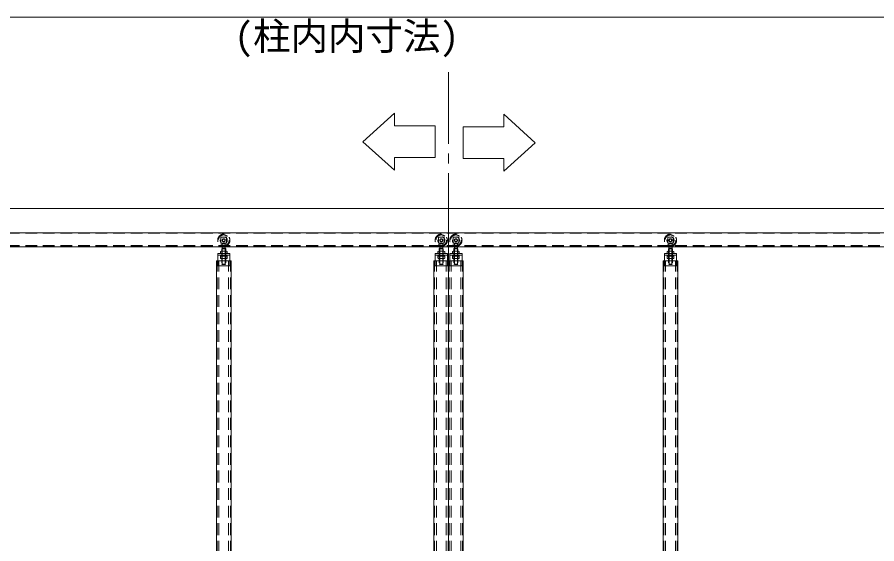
# Model space of a CAD drawing. Units: millimetres, scale not verified. Extents: x -9305 to 9305, y -6415 to 6415.
# Drawn here: x -5691 to -2166, y -547 to 1612 of the extents above; entities that cross this region are included whole.
import ezdxf
from ezdxf.enums import TextEntityAlignment as Align

# ---------------------------------------------------------------- set-up
doc = ezdxf.new("R2010")
doc.units = ezdxf.units.MM
doc.header["$LTSCALE"] = 40
for name, pattern in [('CHAIN2', [12, 9, -1, 1, -1]), ('DASHED1', [1.8, 1.2, -0.6]), ('DOUBLE_CHAIN2', [12.8, 9, -1, 0.6, -0.6, 0.6, -1])]:
    doc.linetypes.add(name, pattern=pattern)
for name, color, linetype, lineweight in [('0-0_0', 7, 'Continuous', 9), ('0-4_CYG-63', 7, 'Continuous', 9), ('0-8_TEXT', 7, 'Continuous', 9), ('0-C_寸法', 7, 'Continuous', 9)]:
    doc.layers.add(name, color=color, linetype=linetype, lineweight=lineweight)
doc.styles.add('ＭＳ ゴシック', font='')
doc.styles.get('ＭＳ ゴシック').set_extended_font_data('MS Gothic')

msp = doc.modelspace()

# ---------------------------------------------------------------- linework, layer by layer
at = {"layer": '0-0_0', "linetype": 'CHAIN2'}
msp.add_line((-3921.93, 612.51), (-3921.93, 1386.55), dxfattribs=at)
at = {"layer": '0-0_0'}
for p, q in [((-3695.36, 1214.26), (-3566.42, 1097.26)), ((-4144.03, 984.48), (-4272.97, 1101.48))]:
    msp.add_line(p, q, dxfattribs=at)
at = {"layer": '0-4_CYG-63'}
for p, q in [((-7612.22, 827.54), (-1112.24, 827.54)), ((-7212.22, 727.54), (-1512.24, 727.54)), ((-7269.22, 670.54), (-1267.24, 670.54)), ((-4849.92, 664.34), (-4849.92, 670.54)), ((-4837.42, 664.34), (-4837.42, 670.54)), ((-3958.18, 664.34), (-3958.18, 670.54)), ((-3945.68, 664.34), (-3945.68, 670.54)), ((-3898.2, 664.34), (-3898.2, 670.54)), ((-3885.7, 664.34), (-3885.7, 670.54)), ((-3018.4, 664.34), (-3018.4, 670.54)), ((-3005.9, 664.34), (-3005.9, 670.54)), ((-4818.68, 642.51), (-4868.67, 642.51)), ((-4868.67, 642.51), (-4868.67, 592.52)), ((-4857.37, 651.51), (-4857.37, 643.56)), ((-4853.92, 652.51), (-4832.82, 652.51)), ((-4853.92, 642.56), (-4832.82, 642.56)), ((-4851.67, 662.54), (-4849.87, 664.34)), ((-4851.67, 662.54), (-4835.67, 662.54)), ((-4851.67, 662.54), (-4851.67, 652.51)), ((-4850.44, 651.51), (-4850.44, 643.56)), ((-4849.87, 664.34), (-4837.47, 664.34)), ((-4849.67, 652.51), (-4849.67, 664.34)), ((-4837.67, 652.51), (-4837.67, 664.34)), ((-4837.47, 664.34), (-4835.67, 662.54)), ((-4836.58, 651.51), (-4836.58, 643.56)), ((-4835.67, 662.54), (-4835.67, 652.51)), ((-4829.65, 651.51), (-4829.65, 643.56)), ((-4818.68, 592.52), (-4818.68, 642.51)), ((-3926.94, 642.51), (-3976.94, 642.51)), ((-3976.94, 642.51), (-3976.94, 592.52)), ((-3965.63, 651.51), (-3965.63, 643.56)), ((-3962.18, 652.51), (-3941.08, 652.51)), ((-3962.18, 642.56), (-3941.08, 642.56)), ((-3959.94, 662.54), (-3958.14, 664.34)), ((-3959.94, 662.54), (-3943.94, 662.54)), ((-3959.94, 662.54), (-3959.94, 652.51)), ((-3958.7, 651.51), (-3958.7, 643.56)), ((-3958.14, 664.34), (-3945.74, 664.34)), ((-3957.94, 652.51), (-3957.94, 664.34)), ((-3945.94, 652.51), (-3945.94, 664.34)), ((-3945.74, 664.34), (-3943.94, 662.54)), ((-3944.85, 651.51), (-3944.85, 643.56)), ((-3943.94, 662.54), (-3943.94, 652.51)), ((-3937.92, 651.51), (-3937.92, 643.56)), ((-3926.94, 592.52), (-3926.94, 642.51)), ((-3916.94, 642.51), (-3866.94, 642.51)), ((-3916.94, 592.52), (-3916.94, 642.51)), ((-3905.96, 651.51), (-3905.96, 643.56)), ((-3881.7, 652.51), (-3902.8, 652.51)), ((-3881.7, 642.56), (-3902.8, 642.56)), ((-3898.15, 664.34), (-3899.95, 662.54)), ((-3883.95, 662.54), (-3899.95, 662.54)), ((-3899.95, 662.54), (-3899.95, 652.51)), ((-3899.03, 651.51), (-3899.03, 643.56)), ((-3885.75, 664.34), (-3898.15, 664.34)), ((-3897.95, 652.51), (-3897.95, 664.34)), ((-3885.95, 652.51), (-3885.95, 664.34)), ((-3883.95, 662.54), (-3885.75, 664.34)), ((-3885.18, 651.51), (-3885.18, 643.56)), ((-3883.95, 662.54), (-3883.95, 652.51)), ((-3878.25, 651.51), (-3878.25, 643.56)), ((-3866.94, 642.51), (-3866.94, 592.52)), ((-3037.14, 642.51), (-2987.14, 642.51)), ((-3037.14, 592.52), (-3037.14, 642.51)), ((-3026.16, 651.51), (-3026.16, 643.56)), ((-3001.9, 652.51), (-3023, 652.51)), ((-3001.9, 642.56), (-3023, 642.56)), ((-3018.35, 664.34), (-3020.15, 662.54)), ((-3004.15, 662.54), (-3020.15, 662.54)), ((-3020.15, 662.54), (-3020.15, 652.51)), ((-3019.24, 651.51), (-3019.24, 643.56)), ((-3005.95, 664.34), (-3018.35, 664.34)), ((-3018.15, 652.51), (-3018.15, 664.34)), ((-3006.15, 652.51), (-3006.15, 664.34)), ((-3004.15, 662.54), (-3005.95, 664.34)), ((-3005.38, 651.51), (-3005.38, 643.56)), ((-3004.15, 662.54), (-3004.15, 652.51)), ((-2998.45, 651.51), (-2998.45, 643.56)), ((-2987.14, 642.51), (-2987.14, 592.52)), ((-4873.67, -3607.28), (-4873.67, 612.51)), ((-4873.67, 612.51), (-4868.67, 612.51)), ((-4853.92, 632.51), (-4832.82, 632.51)), ((-4818.68, 612.51), (-4813.68, 612.51)), ((-4813.68, -807.42), (-4813.68, 612.51)), ((-3981.94, -3607.28), (-3981.94, 612.51)), ((-3981.94, 612.51), (-3976.94, 612.51)), ((-3962.18, 632.51), (-3941.08, 632.51)), ((-3926.94, 612.51), (-3921.94, 612.51)), ((-3921.94, -807.42), (-3921.94, 612.51)), ((-3921.94, -807.42), (-3921.94, 612.51)), ((-3916.94, 612.51), (-3921.94, 612.51)), ((-3881.7, 632.51), (-3902.8, 632.51)), ((-3861.94, 612.51), (-3866.94, 612.51)), ((-3861.94, -3607.28), (-3861.94, 612.51)), ((-3042.14, -807.42), (-3042.14, 612.51)), ((-3037.14, 612.51), (-3042.14, 612.51)), ((-3001.9, 632.51), (-3023, 632.51)), ((-2982.14, 612.51), (-2987.14, 612.51)), ((-2982.14, -3607.28), (-2982.14, 612.51)), ((-4868.67, 592.52), (-4818.68, 592.52)), ((-3976.94, 592.52), (-3926.94, 592.52)), ((-3866.94, 592.52), (-3916.94, 592.52)), ((-2987.14, 592.52), (-3037.14, 592.52))]:
    msp.add_line(p, q, dxfattribs=at)
at = {"layer": '0-4_CYG-63', "linetype": 'DASHED1'}
for p, q in [((-7457.22, 725.94), (-1267.24, 725.94)), ((-4855.17, 710.34), (-4832.17, 710.34)), ((-4855.17, 710.34), (-4855.17, 685.34)), ((-4832.17, 710.34), (-4832.17, 685.34)), ((-3963.44, 710.34), (-3940.44, 710.34)), ((-3963.44, 710.34), (-3963.44, 685.34)), ((-3940.44, 710.34), (-3940.44, 685.34)), ((-3880.45, 710.34), (-3903.45, 710.34)), ((-3903.45, 710.34), (-3903.45, 685.34)), ((-3880.45, 710.34), (-3880.45, 685.34)), ((-3000.65, 710.34), (-3023.65, 710.34)), ((-3023.65, 710.34), (-3023.65, 685.34)), ((-3000.65, 710.34), (-3000.65, 685.34)), ((-7457.22, 676.54), (-1267.24, 676.54)), ((-7457.22, 672.14), (-1267.24, 672.14)), ((-4855.17, 685.34), (-4832.17, 685.34)), ((-3963.44, 685.34), (-3940.44, 685.34)), ((-3880.45, 685.34), (-3903.45, 685.34)), ((-3000.65, 685.34), (-3023.65, 685.34)), ((-4851.67, 652.51), (-4851.67, 599.34)), ((-4835.67, 652.51), (-4835.67, 599.34)), ((-3959.94, 652.51), (-3959.94, 599.34)), ((-3943.94, 652.51), (-3943.94, 599.34)), ((-3899.95, 652.51), (-3899.95, 599.34)), ((-3883.95, 652.51), (-3883.95, 599.34)), ((-3020.15, 652.51), (-3020.15, 599.34)), ((-3004.15, 652.51), (-3004.15, 599.34)), ((-4871.37, -3607.28), (-4871.37, 612.51)), ((-4863.68, -3607.28), (-4863.68, 612.51)), ((-4823.68, -3607.28), (-4823.68, 612.51)), ((-4815.98, -3607.28), (-4815.98, 612.51)), ((-3979.64, -3607.28), (-3979.64, 612.51)), ((-3971.94, -3607.28), (-3971.94, 612.51)), ((-3931.94, -3607.28), (-3931.94, 612.51)), ((-3924.24, -3607.28), (-3924.24, 612.51)), ((-3919.64, -3607.28), (-3919.64, 612.51)), ((-3911.94, -3607.28), (-3911.94, 612.51)), ((-3871.94, -3607.28), (-3871.94, 612.51)), ((-3864.24, -3607.28), (-3864.24, 612.51)), ((-3039.84, -3607.28), (-3039.84, 612.51)), ((-3032.14, -3607.28), (-3032.14, 612.51)), ((-2992.14, -3607.28), (-2992.14, 612.51)), ((-2984.44, -3607.28), (-2984.44, 612.51))]:
    msp.add_line(p, q, dxfattribs=at)
at = {"layer": '0-4_CYG-63', "linetype": 'DOUBLE_CHAIN2'}
for p, q in [((-4849.92, 670.54), (-4849.92, 685.34)), ((-4837.42, 670.54), (-4837.42, 685.34)), ((-3958.18, 670.54), (-3958.18, 685.34)), ((-3945.68, 670.54), (-3945.68, 685.34)), ((-3898.2, 670.54), (-3898.2, 685.34)), ((-3885.7, 670.54), (-3885.7, 685.34)), ((-3018.4, 670.54), (-3018.4, 685.34)), ((-3005.9, 670.54), (-3005.9, 685.34)), ((-4868.67, 636.51), (-4818.68, 636.51)), ((-4857.17, 636.51), (-4830.17, 636.51)), ((-4857.17, 636.51), (-4857.17, 632.51)), ((-4843.67, 636.51), (-4849.77, 632.61)), ((-4849.67, 597.34), (-4849.67, 652.51)), ((-4838.67, 636.51), (-4844.77, 632.61)), ((-4837.67, 597.34), (-4837.67, 652.51)), ((-4830.17, 636.51), (-4830.17, 632.51)), ((-3976.94, 636.51), (-3926.94, 636.51)), ((-3965.44, 636.51), (-3938.44, 636.51)), ((-3965.44, 636.51), (-3965.44, 632.51)), ((-3951.94, 636.51), (-3958.04, 632.61)), ((-3957.94, 597.34), (-3957.94, 652.51)), ((-3946.94, 636.51), (-3953.04, 632.61)), ((-3945.94, 597.34), (-3945.94, 652.51)), ((-3938.44, 636.51), (-3938.44, 632.51)), ((-3866.94, 636.51), (-3916.94, 636.51)), ((-3878.45, 636.51), (-3905.45, 636.51)), ((-3905.45, 636.51), (-3905.45, 632.51)), ((-3897.95, 597.34), (-3897.95, 652.51)), ((-3896.95, 636.51), (-3890.85, 632.61)), ((-3891.95, 636.51), (-3885.85, 632.61)), ((-3885.95, 597.34), (-3885.95, 652.51)), ((-3878.45, 636.51), (-3878.45, 632.51)), ((-2987.14, 636.51), (-3037.14, 636.51)), ((-2998.65, 636.51), (-3025.65, 636.51)), ((-3025.65, 636.51), (-3025.65, 632.51)), ((-3018.15, 597.34), (-3018.15, 652.51)), ((-3017.15, 636.51), (-3011.05, 632.61)), ((-3012.15, 636.51), (-3006.05, 632.61)), ((-3006.15, 597.34), (-3006.15, 652.51)), ((-2998.65, 636.51), (-2998.65, 632.51)), ((-4868.67, 612.51), (-4818.68, 612.51)), ((-4857.37, 623.61), (-4857.37, 631.51)), ((-4857.17, 632.51), (-4830.17, 632.51)), ((-4853.92, 622.61), (-4832.82, 622.61)), ((-4851.67, 599.34), (-4835.67, 599.34)), ((-4851.67, 599.34), (-4849.67, 597.34)), ((-4850.44, 623.61), (-4850.44, 631.51)), ((-4835.67, 599.34), (-4837.67, 597.34)), ((-4836.58, 623.61), (-4836.58, 631.51)), ((-4829.65, 623.61), (-4829.65, 631.51)), ((-4813.68, 612.51), (-4813.68, -3607.28)), ((-3976.94, 612.51), (-3926.94, 612.51)), ((-3965.63, 623.61), (-3965.63, 631.51)), ((-3965.44, 632.51), (-3938.44, 632.51)), ((-3962.18, 622.61), (-3941.08, 622.61)), ((-3959.94, 599.34), (-3943.94, 599.34)), ((-3959.94, 599.34), (-3957.94, 597.34)), ((-3958.7, 623.61), (-3958.7, 631.51)), ((-3943.94, 599.34), (-3945.94, 597.34)), ((-3944.85, 623.61), (-3944.85, 631.51)), ((-3937.92, 623.61), (-3937.92, 631.51)), ((-3921.94, 612.51), (-3921.94, -3607.28)), ((-3921.94, 612.51), (-3921.94, -3607.28)), ((-3866.94, 612.51), (-3916.94, 612.51)), ((-3905.96, 623.61), (-3905.96, 631.51)), ((-3878.45, 632.51), (-3905.45, 632.51)), ((-3881.7, 622.61), (-3902.8, 622.61)), ((-3883.95, 599.34), (-3899.95, 599.34)), ((-3899.95, 599.34), (-3897.95, 597.34)), ((-3899.03, 623.61), (-3899.03, 631.51)), ((-3883.95, 599.34), (-3885.95, 597.34)), ((-3885.18, 623.61), (-3885.18, 631.51)), ((-3878.25, 623.61), (-3878.25, 631.51)), ((-3042.14, 612.51), (-3042.14, -3607.28)), ((-2987.14, 612.51), (-3037.14, 612.51)), ((-3026.16, 623.61), (-3026.16, 631.51)), ((-2998.65, 632.51), (-3025.65, 632.51)), ((-3001.9, 622.61), (-3023, 622.61)), ((-3004.15, 599.34), (-3020.15, 599.34)), ((-3020.15, 599.34), (-3018.15, 597.34)), ((-3019.24, 623.61), (-3019.24, 631.51)), ((-3004.15, 599.34), (-3006.15, 597.34)), ((-3005.38, 623.61), (-3005.38, 631.51)), ((-2998.45, 623.61), (-2998.45, 631.51)), ((-4849.67, 597.34), (-4837.67, 597.34)), ((-3957.94, 597.34), (-3945.94, 597.34)), ((-3885.95, 597.34), (-3897.95, 597.34)), ((-3006.15, 597.34), (-3018.15, 597.34))]:
    msp.add_line(p, q, dxfattribs=at)
at = {"layer": '0-4_CYG-63', "linetype": 'DASHED1'}
for centre, radius in [((-4843.67, 697.34), 25), ((-4843.67, 697.34), 22), ((-4843.67, 697.34), 14.49), ((-3951.94, 697.34), 25), ((-3951.94, 697.34), 22), ((-3951.94, 697.34), 14.49), ((-3891.95, 697.34), 25), ((-3891.95, 697.34), 22), ((-3891.95, 697.34), 14.49), ((-3012.15, 697.34), 25), ((-3012.15, 697.34), 22), ((-3012.15, 697.34), 14.49), ((-4843.67, 697.34), 6.25), ((-4843.67, 697.34), 5), ((-3951.94, 697.34), 6.25), ((-3951.94, 697.34), 5), ((-3891.95, 697.34), 6.25), ((-3891.95, 697.34), 5), ((-3012.15, 697.34), 6.25), ((-3012.15, 697.34), 5)]:
    msp.add_circle(centre, radius, dxfattribs=at)
at = {"layer": '0-4_CYG-63'}
for centre, radius, start, end in [((-4853.9, 646.01), 6.5, 57.795, 122.205), ((-4853.9, 649.06), 6.5, 237.795, 302.205), ((-4843.51, 628.02), 24.49, 73.565, 106.435), ((-4843.51, 667.05), 24.49, 253.565, 286.435), ((-4833.12, 646.06), 6.46, 57.58, 122.42), ((-4833.12, 649.02), 6.46, 237.58, 302.42), ((-3962.17, 646.01), 6.5, 57.795, 122.205), ((-3962.17, 649.06), 6.5, 237.795, 302.205), ((-3951.78, 628.02), 24.49, 73.565, 106.435), ((-3951.78, 667.05), 24.49, 253.565, 286.435), ((-3941.38, 646.06), 6.46, 57.58, 122.42), ((-3941.38, 649.02), 6.46, 237.58, 302.42), ((-3902.5, 646.06), 6.46, 57.58, 122.42), ((-3902.5, 649.02), 6.46, 237.58, 302.42), ((-3892.1, 628.02), 24.49, 73.565, 106.435), ((-3892.1, 667.05), 24.49, 253.565, 286.435), ((-3881.71, 646.01), 6.5, 57.795, 122.205), ((-3881.71, 649.06), 6.5, 237.795, 302.205), ((-3022.7, 646.06), 6.46, 57.58, 122.42), ((-3022.7, 649.02), 6.46, 237.58, 302.42), ((-3012.31, 628.02), 24.49, 73.565, 106.435), ((-3012.31, 667.05), 24.49, 253.565, 286.435), ((-3001.92, 646.01), 6.5, 57.795, 122.205), ((-3001.92, 649.06), 6.5, 237.795, 302.205)]:
    msp.add_arc(centre, radius, start, end, dxfattribs=at)
at = {"layer": '0-4_CYG-63', "linetype": 'DOUBLE_CHAIN2'}
for centre, radius, start, end in [((-4853.9, 626.01), 6.5, 57.795, 122.205), ((-4853.9, 629.11), 6.5, 237.795, 302.205), ((-4843.51, 608.02), 24.49, 73.565, 106.435), ((-4843.51, 647.1), 24.49, 253.565, 286.435), ((-4833.12, 626.06), 6.46, 57.58, 122.42), ((-4833.12, 629.06), 6.46, 237.58, 302.42), ((-3962.17, 626.01), 6.5, 57.795, 122.205), ((-3962.17, 629.11), 6.5, 237.795, 302.205), ((-3951.78, 608.02), 24.49, 73.565, 106.435), ((-3951.78, 647.1), 24.49, 253.565, 286.435), ((-3941.38, 626.06), 6.46, 57.58, 122.42), ((-3941.38, 629.06), 6.46, 237.58, 302.42), ((-3902.5, 626.06), 6.46, 57.58, 122.42), ((-3902.5, 629.06), 6.46, 237.58, 302.42), ((-3892.1, 608.02), 24.49, 73.565, 106.435), ((-3892.1, 647.1), 24.49, 253.565, 286.435), ((-3881.71, 626.01), 6.5, 57.795, 122.205), ((-3881.71, 629.11), 6.5, 237.795, 302.205), ((-3022.7, 626.06), 6.46, 57.58, 122.42), ((-3022.7, 629.06), 6.46, 237.58, 302.42), ((-3012.31, 608.02), 24.49, 73.565, 106.435), ((-3012.31, 647.1), 24.49, 253.565, 286.435), ((-3001.92, 626.01), 6.5, 57.795, 122.205), ((-3001.92, 629.11), 6.5, 237.795, 302.205)]:
    msp.add_arc(centre, radius, start, end, dxfattribs=at)
at = {"layer": '0-8_TEXT'}
for points in [[(-4272.97, 1101.48), (-4144.03, 1218.24), (-4144.03, 1166.55), (-3977.39, 1166.55), (-3977.39, 1036.18), (-4144.03, 1036.18), (-4144.03, 984.48)], [(-3566.42, 1097.26), (-3695.36, 980.5), (-3695.36, 1032.19), (-3862, 1032.19), (-3862, 1162.56), (-3695.36, 1162.56), (-3695.36, 1214.26)]]:
    msp.add_lwpolyline(points, dxfattribs=at)
at = {"layer": '0-C_寸法'}
for p, q in [((-1212.24, 1612.11), (-7512.22, 1612.11)), ((-7508.22, 1612.11), (-1216.24, 1612.11))]:
    msp.add_line(p, q, dxfattribs=at)

# ---------------------------------------------------------------- texts
at = {"layer": '0-8_TEXT', "style": 'ＭＳ ゴシック'}
msp.add_text('(柱内内寸法)', height=112.6, dxfattribs=at).set_placement((-4800.08, 1444.04), align=Align.BOTTOM_LEFT)

doc.saveas('drawing.dxf')
